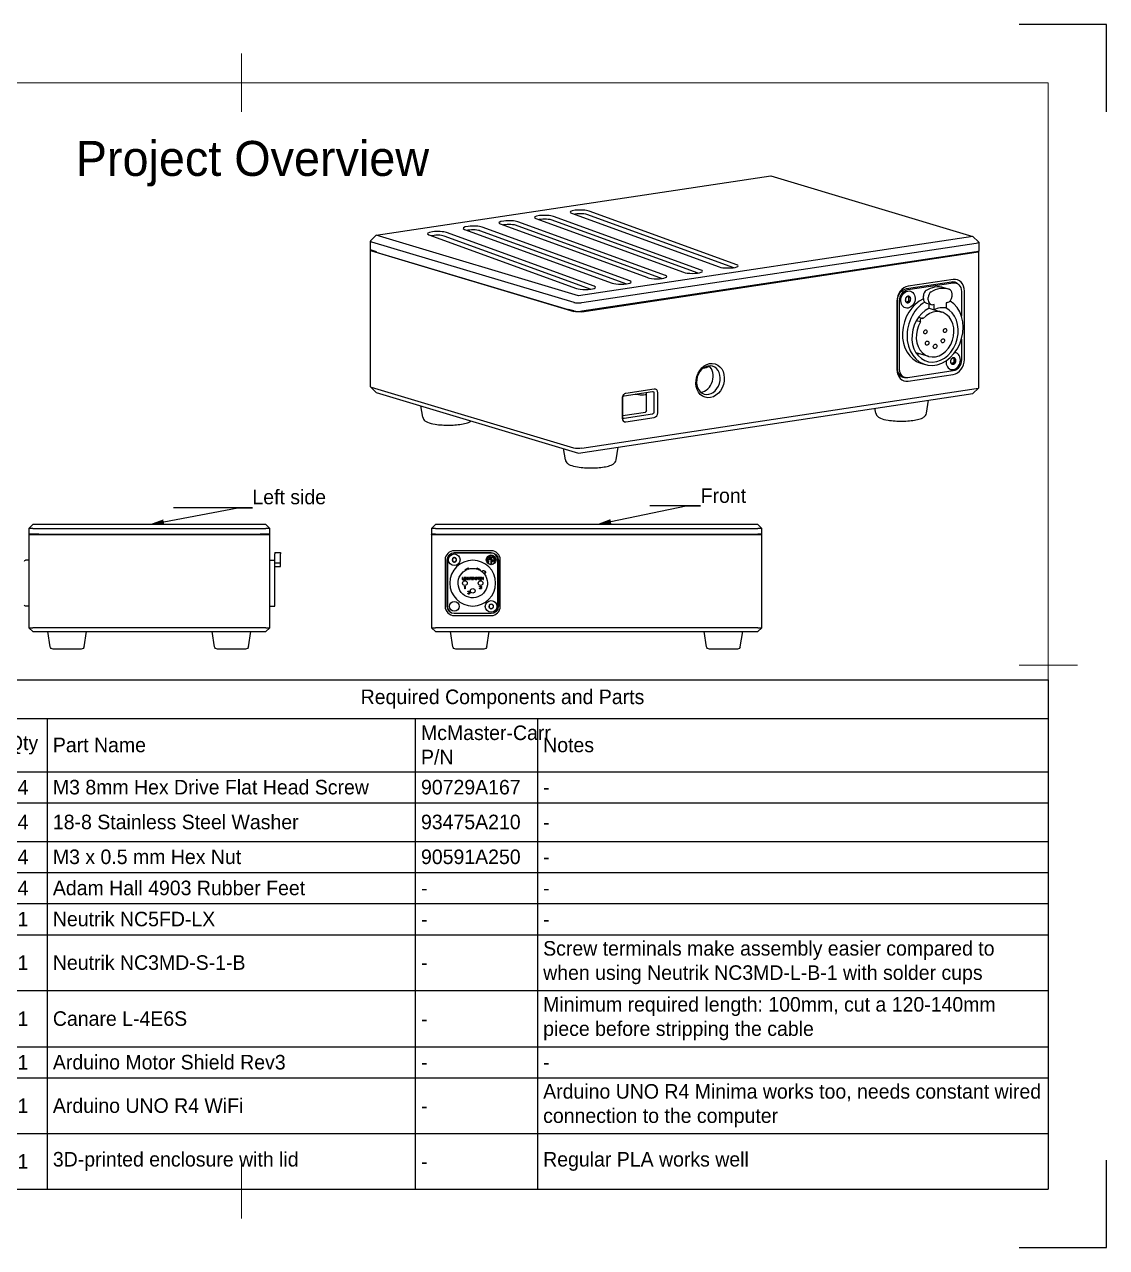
# Model space of a CAD drawing. Header units: millimetres. Extents: x 0 to 297, y 0 to 210.
# Drawn here: x 111.3 to 297, y 0 to 210 of the extents above; entities that cross this region are included whole.
import ezdxf
from ezdxf import colors
from ezdxf.entities.mleader import LeaderData, LeaderLine
from ezdxf.math import Vec2, Vec3

# ---------------------------------------------------------------- set-up
doc = ezdxf.new("R2010")
doc.units = ezdxf.units.MM
doc.header["$LTSCALE"] = 0.75
for name, color, linetype, lineweight in [('BORDER', 7, 'Continuous', 13), ('Custom Tables', 7, 'Continuous', 13), ('Leaders', 7, 'Continuous', 13), ('Notes', 7, 'Continuous', 13), ('Visible', 7, 'Continuous', 25)]:
    doc.layers.add(name, color=color, linetype=linetype, lineweight=lineweight)
doc.styles.get("Standard").update_dxf_attribs({"font": ''})
doc.styles.get('Standard').set_extended_font_data('Inter Variable Text Medium')

# ---------------------------------------------------------------- blocks, each defined once
blk = doc.blocks.new('ISO_A4(L)_SHEET')
at = {"layer": 'BORDER'}
for p, q in [((148.5, 205), (148.5, 195)), ((287, 200), (20, 200)), ((287, 10), (287, 200)), ((292, 100), (282, 100)), ((148.5, 5), (148.5, 15)), ((287, 10), (20, 10))]:
    blk.add_line(p, q, dxfattribs=at)
at = {"layer": 'Defpoints'}
for p, q in [((297, 210), (282, 210)), ((297, 195), (297, 210)), ((297, 0), (297, 15)), ((282, 0), (297, 0))]:
    blk.add_line(p, q, dxfattribs=at)
blk = doc.blocks.new('*T8')
at = {"layer": 'Custom Tables', "color": 0, "linetype": 'ByBlock', "lineweight": -2, "transparency": 16777216}
for p, q in [((0, 0), (187.368881, 0)), ((0, 0), (0, -87.490291)), ((187.368881, 0), (187.368881, -87.490291)), ((0, -6.626577), (187.368881, -6.626577)), ((7.254257, -6.626577), (7.254257, -87.490291)), ((15.509561, -6.626577), (15.509561, -87.490291)), ((78.69769, -6.626577), (78.69769, -87.490291)), ((99.668083, -6.626577), (99.668083, -87.490291)), ((0, -15.786532), (187.368881, -15.786532)), ((0, -21.128814), (187.368881, -21.128814)), ((0, -27.746443), (187.368881, -27.746443)), ((0, -33.088725), (187.368881, -33.088725)), ((0, -38.431007), (187.368881, -38.431007)), ((0, -43.773289), (187.368881, -43.773289)), ((0, -53.382908), (187.368881, -53.382908)), ((0, -63.009306), (187.368881, -63.009306)), ((0, -68.351588), (187.368881, -68.351588)), ((0, -77.92094), (187.368881, -77.92094)), ((0, -87.490291), (187.368881, -87.490291))]:
    blk.add_line(p, q, dxfattribs=at)
at = {"layer": 'Custom Tables', "color": 0, "transparency": 16777216, "char_height": 2.5}
for s, insert, width, attachment_point in [('Required Components and Parts', (93.684441, -3.313289), 185.368881, 5), ('McMaster-Carr P/N', (79.69769, -11.206555), 18.970393, 4), ('#', (3.627128, -11.206555), 5.254257, 5), ('Qty', (11.381909, -11.206555), 6.255304, 5), ('Part Name', (16.509561, -11.206555), 61.18813, 4), ('Notes', (100.668083, -11.206555), 85.700798, 4), ('1', (3.627128, -18.457673), 5.254257, 5), ('4', (11.381909, -18.457673), 6.255304, 5), ('M3 8mm Hex Drive Flat Head Screw', (16.509561, -18.457673), 61.18813, 4), ('90729A167', (79.69769, -18.457673), 18.970393, 4), ('-', (100.668083, -18.457673), 85.700798, 4), ('18-8 Stainless Steel Washer', (16.509561, -24.437629), 61.18813, 4), ('2', (3.627128, -24.437629), 5.254257, 5), ('4', (11.381909, -24.437629), 6.255304, 5), ('93475A210', (79.69769, -24.437629), 18.970393, 4), ('-', (100.668083, -24.437629), 85.700798, 4), ('3', (3.627128, -30.417584), 5.254257, 5), ('4', (11.381909, -30.417584), 6.255304, 5), ('M3 x 0.5 mm Hex Nut', (16.509561, -30.417584), 61.18813, 4), ('90591A250', (79.69769, -30.417584), 18.970393, 4), ('-', (100.668083, -30.417584), 85.700798, 4), ('4', (3.627128, -35.759866), 5.254257, 5), ('4', (11.381909, -35.759866), 6.255304, 5), ('Adam Hall 4903 Rubber Feet', (16.509561, -35.759866), 61.18813, 4), ('-', (79.69769, -35.759866), 18.970393, 4), ('-', (100.668083, -35.759866), 85.700798, 4), ('5', (3.627128, -41.102148), 5.254257, 5), ('1', (11.381909, -41.102148), 6.255304, 5), ('Neutrik NC5FD-LX', (16.509561, -41.102148), 61.18813, 4), ('-', (79.69769, -41.102148), 18.970393, 4), ('-', (100.668083, -41.102148), 85.700798, 4), ('Screw terminals make assembly easier compared to when using Neutrik NC3MD-L-B-1 with solder cups', (100.668083, -48.578098), 85.700798, 4), ('6', (3.627128, -48.578098), 5.254257, 5), ('1', (11.381909, -48.578098), 6.255304, 5), ('Neutrik NC3MD-S-1-B', (16.509561, -48.578098), 61.18813, 4), ('-', (79.69769, -48.578098), 18.970393, 4), ('Minimum required length: 100mm, cut a 120-140mm piece before stripping the cable', (100.668083, -58.196107), 85.700798, 4), ('7', (3.627128, -58.196107), 5.254257, 5), ('1', (11.381909, -58.196107), 6.255304, 5), ('Canare L-4E6S', (16.509561, -58.196107), 61.18813, 4), ('-', (79.69769, -58.196107), 18.970393, 4), ('8', (3.627128, -65.680447), 5.254257, 5), ('1', (11.381909, -65.680447), 6.255304, 5), ('Arduino Motor Shield Rev3', (16.509561, -65.680447), 61.18813, 4), ('-', (79.69769, -65.680447), 18.970393, 4), ('-', (100.668083, -65.680447), 85.700798, 4), ('Arduino UNO R4 Minima works too, needs constant wired connection to the computer', (100.668083, -73.136264), 85.700798, 4), ('9', (3.627128, -73.136264), 5.254257, 5), ('1', (11.381909, -73.136264), 6.255304, 5), ('Arduino UNO R4 WiFi', (16.509561, -73.136264), 61.18813, 4), ('-', (79.69769, -73.136264), 18.970393, 4), ('10', (3.627128, -82.705615), 5.254257, 5), ('1', (11.381909, -82.705615), 6.255304, 5), ('3D-printed enclosure with lid', (16.509561, -82.705615), 61.18813, 4), ('Regular PLA works well', (100.668083, -82.705615), 85.700798, 4), ('-', (79.69769, -82.705615), 18.970393, 4)]:
    blk.add_mtext(s, dxfattribs=dict(at, insert=insert, width=width, attachment_point=attachment_point))

msp = doc.modelspace()

# ---------------------------------------------------------------- linework, layer by layer
at = {"layer": 'Visible', "extrusion": (0, 0.97712, 0.212689)}
for p, q in [((171.66, 173.8), (239.37, 184.01)), ((239.37, 184.01), (274.07, 173.6)), ((199.04, 176.66), (224.39, 167.45)), ((201.63, 176.5), (226.86, 167.33)), ((227.41, 167.83), (202.06, 177.04)), ((205.16, 177.59), (230.51, 168.37)), ((207.75, 177.42), (232.98, 168.25)), ((233.53, 168.75), (208.18, 177.96)), ((186.8, 174.82), (212.15, 165.6)), ((189.39, 174.65), (214.62, 165.48)), ((215.17, 165.98), (189.82, 175.19)), ((192.92, 175.74), (218.27, 166.53)), ((195.51, 175.57), (220.74, 166.4)), ((221.29, 166.9), (195.94, 176.12)), ((170.66, 171.36), (170.66, 172.82)), ((171.66, 173.8), (170.68, 172.87)), ((170.84, 172.7), (205.54, 162.29)), ((206.36, 163.39), (171.66, 173.8)), ((180.69, 173.9), (206.03, 164.68)), ((183.27, 173.73), (208.5, 164.56)), ((209.05, 165.06), (183.71, 174.27)), ((274.07, 173.6), (206.36, 163.39)), ((206.93, 162.24), (274.65, 172.45)), ((274.07, 173.6), (275.04, 172.67)), ((275.07, 172.62), (275.07, 171.15)), ((170.66, 147.81), (170.66, 171.26)), ((171.71, 170.97), (170.84, 171.23)), ((170.84, 171.13), (205.54, 160.72)), ((171.71, 170.87), (171.71, 170.97)), ((204.67, 160.98), (171.71, 170.87)), ((274.65, 170.98), (206.93, 160.77)), ((206.93, 160.67), (274.65, 170.88)), ((275.07, 147.61), (275.07, 171.06)), ((270.69, 166.23), (262.94, 165.06)), ((262.65, 164.66), (270.4, 165.83)), ((262.91, 164.48), (270.66, 165.65)), ((263.34, 164.21), (263.36, 164.21)), ((269.03, 164.85), (269.87, 164.6)), ((271.16, 165.62), (270.5, 165.82)), ((272.09, 164.16), (272.09, 159.92)), ((272.61, 152.5), (272.61, 164.22)), ((261.02, 162.48), (261.02, 150.75)), ((261.14, 150.9), (261.14, 162.63)), ((261.48, 150.83), (261.48, 162.56)), ((262.7, 162.32), (263.07, 162.63)), ((263.07, 163.19), (262.87, 163.3)), ((263.07, 163.19), (263.33, 163.11)), ((263.07, 162.63), (263.07, 163.19)), ((263.07, 162.63), (263.33, 162.55)), ((265.56, 162.98), (265.56, 163.38)), ((266.08, 162.14), (266.92, 161.89)), ((266.39, 162.73), (266.39, 163.13)), ((266.55, 161.27), (266.55, 162.01)), ((267.41, 161.9), (267.21, 161.87)), ((267.41, 161.01), (267.41, 161.9)), ((269.66, 162.24), (269.45, 162.21)), ((269.45, 162.21), (269.45, 161.32)), ((270.47, 163.74), (270.47, 163.34)), ((204.67, 161.08), (204.67, 160.98)), ((205.54, 160.82), (204.67, 161.08)), ((204.89, 161.02), (204.67, 160.98)), ((262.48, 161.34), (262.49, 161.33)), ((264.74, 159.74), (265.42, 159.54)), ((266.54, 161.27), (268.7, 160.62)), ((266.55, 161.27), (267.41, 161.01)), ((265.08, 158.92), (264.35, 159.13)), ((272.09, 155.97), (272.09, 152.43)), ((264.26, 153.68), (266.43, 153.03)), ((271.09, 153.65), (271.11, 153.65)), ((265.09, 151.85), (265.87, 151.61)), ((270.45, 151.76), (270.82, 152.07)), ((270.82, 152.64), (270.62, 152.75)), ((270.82, 152.64), (271.08, 152.56)), ((270.82, 152.07), (270.82, 152.64)), ((270.82, 152.07), (271.08, 151.99)), ((262.41, 149.37), (261.74, 149.57)), ((262.69, 149.33), (262.65, 149.32)), ((270.66, 150.51), (262.91, 149.34)), ((262.94, 148.74), (270.69, 149.91)), ((270.23, 150.78), (270.24, 150.78)), ((171.66, 146.83), (170.68, 147.76)), ((205.54, 137.27), (170.84, 147.68)), ((274.65, 147.43), (206.93, 137.22)), ((214.18, 146.26), (219.08, 147)), ((219.36, 147.4), (214.47, 146.66)), ((274.07, 146.63), (275.04, 147.56)), ((171.66, 146.83), (206.36, 136.42)), ((206.36, 136.42), (274.07, 146.63)), ((213.86, 145.84), (213.86, 142.42)), ((213.98, 142.57), (213.98, 145.99)), ((218.06, 143.73), (218.06, 146.85)), ((219.28, 146.79), (219.28, 143.37)), ((219.98, 143.34), (219.98, 146.76)), ((266.08, 143.26), (266.46, 145.48)), ((179.64, 142.56), (179.31, 144.53)), ((213.98, 142.87), (217.86, 143.46)), ((219.08, 143.09), (214.18, 142.35)), ((257.38, 143.26), (257.24, 144.09)), ((214.47, 141.78), (219.36, 142.52)), ((204.11, 135.22), (203.77, 137.19)), ((212.81, 135.22), (213.19, 137.45))]:
    msp.add_line(p, q, dxfattribs=at)
at = {"layer": 'Visible', "extrusion": (0, 1, 0)}
for p, q in [((112.03, 123.48), (112.7, 124.15)), ((152.7, 124.15), (112.7, 124.15)), ((152.7, 124.15), (153.36, 123.48)), ((181.14, 123.48), (181.81, 124.15)), ((237.14, 124.15), (181.81, 124.15)), ((237.14, 124.15), (237.81, 123.48)), ((112.7, 123.48), (112.03, 123.48)), ((112.03, 123.48), (112.03, 122.48)), ((112.7, 122.48), (112.03, 122.48)), ((112.03, 122.41), (112.03, 106.41)), ((112.03, 122.41), (112.7, 122.41)), ((112.7, 123.48), (152.7, 123.48)), ((113.7, 122.48), (112.7, 122.48)), ((112.7, 122.41), (152.7, 122.41)), ((113.7, 122.41), (113.7, 122.48)), ((151.7, 122.41), (113.7, 122.41)), ((151.7, 122.48), (151.7, 122.41)), ((152.7, 122.48), (151.7, 122.48)), ((153.36, 123.48), (152.7, 123.48)), ((153.36, 122.48), (152.7, 122.48)), ((152.7, 122.41), (153.36, 122.41)), ((153.36, 122.48), (153.36, 123.48)), ((153.36, 106.41), (153.36, 122.41)), ((181.81, 123.48), (181.14, 123.48)), ((181.14, 123.48), (181.14, 122.48)), ((181.81, 122.48), (181.14, 122.48)), ((181.14, 122.41), (181.14, 122.48)), ((181.14, 122.41), (181.81, 122.41)), ((181.14, 122.41), (181.14, 106.41)), ((181.81, 123.48), (237.14, 123.48)), ((181.81, 122.48), (237.14, 122.48)), ((181.81, 122.41), (237.14, 122.41)), ((237.81, 123.48), (237.14, 123.48)), ((237.81, 122.48), (237.14, 122.48)), ((237.14, 122.41), (237.81, 122.41)), ((237.81, 122.48), (237.81, 123.48)), ((237.81, 122.41), (237.81, 122.48)), ((237.81, 106.41), (237.81, 122.41)), ((112.03, 118.01), (111.43, 118.01)), ((153.36, 118.01), (154.26, 118.01)), ((154.23, 110.15), (154.23, 117.92)), ((154.26, 117.92), (154.23, 117.92)), ((154.26, 119.33), (154.26, 119.09)), ((154.26, 119.33), (155.23, 119.33)), ((154.26, 118.47), (154.26, 119.09)), ((154.26, 118.2), (154.26, 118.47)), ((154.26, 117.53), (154.26, 118.2)), ((155.23, 119.33), (155.23, 119.09)), ((155.23, 118.47), (155.23, 119.09)), ((155.23, 118.2), (155.23, 118.47)), ((155.23, 117.53), (155.23, 118.2)), ((183.47, 118.08), (183.47, 110.08)), ((183.81, 110.08), (183.81, 118.08)), ((183.87, 118.08), (183.87, 110.08)), ((185.04, 118.46), (184.71, 118.27)), ((184.71, 118.27), (184.71, 117.89)), ((184.71, 117.89), (185.04, 117.69)), ((191.37, 119.65), (185.04, 119.65)), ((185.04, 119.31), (191.37, 119.31)), ((191.37, 119.25), (185.04, 119.25)), ((185.37, 118.27), (185.04, 118.46)), ((185.04, 117.69), (185.37, 117.89)), ((185.37, 118.27), (185.37, 117.89)), ((190.9, 118.25), (191.08, 118.15)), ((191.16, 118.3), (190.91, 118.44)), ((191.29, 118.57), (191.29, 117.5)), ((191.46, 117.5), (191.46, 118.57)), ((191.58, 117.86), (191.84, 117.71)), ((191.84, 117.9), (191.67, 118.01)), ((192.54, 110.08), (192.54, 118.08)), ((192.61, 118.08), (192.61, 110.08)), ((192.94, 110.08), (192.94, 118.08)), ((154.23, 116.92), (155.23, 116.92)), ((155.23, 117.53), (154.26, 117.53)), ((155.23, 116.92), (155.23, 117.53)), ((187.42, 116.45), (186.93, 116.37)), ((187.41, 116.66), (187.4, 116.62)), ((187.49, 116.67), (187.42, 116.45)), ((188.99, 116.45), (188.92, 116.67)), ((189.49, 116.37), (188.99, 116.45)), ((189.02, 116.62), (189, 116.66)), ((189.76, 116.07), (189.86, 116.2)), ((190.33, 115.74), (190.33, 115.74)), ((186.39, 115.05), (186.39, 114.71)), ((186.43, 115.05), (186.39, 115.05)), ((186.39, 114.71), (186.64, 114.71)), ((186.43, 114.75), (186.43, 115.05)), ((186.64, 114.75), (186.43, 114.75)), ((186.64, 114.71), (186.64, 114.75)), ((186.74, 115.05), (186.7, 115.05)), ((186.7, 115.05), (186.7, 114.71)), ((186.7, 114.71), (186.74, 114.71)), ((186.74, 114.71), (186.74, 115.05)), ((186.77, 113.5), (186.84, 113.58)), ((186.77, 113.42), (186.77, 113.5)), ((186.84, 113.49), (186.77, 113.42)), ((187.04, 115.05), (186.79, 115.05)), ((186.79, 115.05), (186.79, 114.71)), ((186.79, 114.71), (187.04, 114.71)), ((186.83, 114.91), (186.83, 115)), ((186.83, 115), (187.04, 115)), ((187.02, 114.91), (186.83, 114.91)), ((186.83, 114.75), (186.83, 114.87)), ((186.83, 114.87), (187.02, 114.87)), ((187.04, 114.75), (186.83, 114.75)), ((186.84, 113.58), (186.9, 113.58)), ((186.84, 113.08), (186.84, 113.49)), ((186.9, 113.58), (186.9, 113.08)), ((187.02, 114.87), (187.02, 114.91)), ((187.04, 115), (187.04, 115.05)), ((187.04, 114.71), (187.04, 114.75)), ((187.11, 114.97), (187.1, 114.93)), ((187.1, 114.93), (187.1, 114.83)), ((187.1, 114.83), (187.11, 114.79)), ((187.12, 115), (187.11, 114.97)), ((187.11, 114.79), (187.12, 114.76)), ((187.15, 115.02), (187.12, 115)), ((187.12, 114.76), (187.15, 114.73)), ((187.14, 114.93), (187.15, 114.96)), ((187.14, 114.83), (187.14, 114.93)), ((187.15, 114.8), (187.14, 114.83)), ((187.17, 115.04), (187.15, 115.02)), ((187.15, 114.96), (187.16, 114.98)), ((187.16, 114.78), (187.15, 114.8)), ((187.15, 114.73), (187.17, 114.72)), ((187.16, 114.98), (187.18, 115)), ((187.18, 114.76), (187.16, 114.78)), ((187.21, 115.05), (187.17, 115.04)), ((187.17, 114.72), (187.21, 114.71)), ((187.18, 115), (187.21, 115)), ((187.21, 114.75), (187.18, 114.76)), ((187.27, 115.05), (187.21, 115.05)), ((187.21, 115), (187.27, 115)), ((187.27, 114.75), (187.21, 114.75)), ((187.21, 114.71), (187.27, 114.71)), ((187.31, 115.04), (187.27, 115.05)), ((187.27, 115), (187.3, 115)), ((187.3, 114.76), (187.27, 114.75)), ((187.27, 114.71), (187.31, 114.72)), ((187.3, 115), (187.32, 114.98)), ((187.32, 114.78), (187.3, 114.76)), ((187.33, 115.02), (187.31, 115.04)), ((187.31, 114.72), (187.33, 114.73)), ((187.32, 114.98), (187.33, 114.96)), ((187.33, 114.8), (187.32, 114.78)), ((187.36, 115), (187.33, 115.02)), ((187.33, 114.96), (187.37, 114.96)), ((187.37, 114.8), (187.33, 114.8)), ((187.33, 114.73), (187.36, 114.76)), ((187.37, 114.96), (187.36, 115)), ((187.36, 114.76), (187.37, 114.8)), ((187.47, 115.05), (187.42, 115.05)), ((187.42, 115.05), (187.42, 114.71)), ((187.42, 114.71), (187.47, 114.71)), ((187.47, 114.91), (187.47, 115.05)), ((187.66, 114.91), (187.47, 114.91)), ((187.47, 114.71), (187.47, 114.87)), ((187.47, 114.87), (187.66, 114.87)), ((187.7, 115.05), (187.66, 115.05)), ((187.66, 115.05), (187.66, 114.91)), ((187.66, 114.87), (187.66, 114.71)), ((187.66, 114.71), (187.7, 114.71)), ((187.7, 114.71), (187.7, 115.05)), ((188.02, 115.05), (187.76, 115.05)), ((187.76, 115.05), (187.76, 115.01)), ((187.76, 115.01), (187.87, 115.01)), ((187.87, 115.01), (187.87, 114.71)), ((187.87, 114.71), (187.91, 114.71)), ((187.91, 114.71), (187.91, 115.01)), ((187.91, 115.01), (188.02, 115.01)), ((188.02, 115.01), (188.02, 115.05)), ((188.33, 115.05), (188.08, 115.05)), ((188.08, 115.05), (188.08, 114.71)), ((188.08, 114.71), (188.33, 114.71)), ((188.12, 114.91), (188.12, 115)), ((188.12, 115), (188.33, 115)), ((188.3, 114.91), (188.12, 114.91)), ((188.12, 114.75), (188.12, 114.87)), ((188.12, 114.87), (188.3, 114.87)), ((188.33, 114.75), (188.12, 114.75)), ((188.3, 114.87), (188.3, 114.91)), ((188.33, 115), (188.33, 115.05)), ((188.33, 114.71), (188.33, 114.75)), ((188.45, 115.05), (188.38, 115.05)), ((188.38, 115.05), (188.38, 114.71)), ((188.38, 114.71), (188.42, 114.71)), ((188.42, 114.71), (188.42, 115)), ((188.42, 115), (188.6, 114.71)), ((188.62, 114.76), (188.45, 115.05)), ((188.6, 114.71), (188.66, 114.71)), ((188.66, 115.05), (188.62, 115.05)), ((188.62, 115.05), (188.62, 114.76)), ((188.66, 114.71), (188.66, 115.05)), ((188.76, 114.8), (188.72, 114.8)), ((188.72, 114.8), (188.72, 114.78)), ((188.72, 114.78), (188.74, 114.74)), ((188.77, 115.02), (188.74, 115)), ((188.74, 115), (188.74, 114.97)), ((188.74, 114.97), (188.74, 114.94)), ((188.74, 114.94), (188.74, 114.91)), ((188.74, 114.91), (188.77, 114.88)), ((188.74, 114.74), (188.78, 114.72)), ((188.77, 114.78), (188.76, 114.8)), ((188.8, 115.04), (188.77, 115.02)), ((188.77, 114.88), (188.8, 114.87)), ((188.79, 114.76), (188.77, 114.78)), ((188.78, 114.96), (188.79, 114.98)), ((188.78, 114.95), (188.78, 114.96)), ((188.79, 114.92), (188.78, 114.95)), ((188.78, 114.72), (188.81, 114.71)), ((188.79, 114.98), (188.81, 115)), ((188.81, 114.91), (188.79, 114.92)), ((188.81, 114.75), (188.79, 114.76)), ((188.83, 115.05), (188.8, 115.04)), ((188.8, 114.87), (188.83, 114.86)), ((188.81, 115), (188.83, 115)), ((188.83, 114.9), (188.81, 114.91)), ((188.87, 114.75), (188.81, 114.75)), ((188.81, 114.71), (188.87, 114.71)), ((188.86, 115.05), (188.83, 115.05)), ((188.83, 115), (188.87, 115)), ((188.87, 114.9), (188.83, 114.9)), ((188.83, 114.86), (188.87, 114.86)), ((188.9, 115.04), (188.86, 115.05)), ((188.87, 115), (188.89, 115)), ((188.9, 114.9), (188.87, 114.9)), ((188.87, 114.86), (188.9, 114.85)), ((188.9, 114.76), (188.87, 114.75)), ((188.87, 114.71), (188.9, 114.72)), ((188.89, 115), (188.9, 114.98)), ((188.92, 115.02), (188.9, 115.04)), ((188.9, 114.98), (188.91, 114.97)), ((188.93, 114.88), (188.9, 114.9)), ((188.9, 114.85), (188.92, 114.84)), ((188.92, 114.78), (188.9, 114.76)), ((188.9, 114.72), (188.93, 114.73)), ((188.91, 114.97), (188.95, 114.97)), ((188.95, 114.99), (188.92, 115.02)), ((188.92, 114.84), (188.93, 114.82)), ((188.93, 114.8), (188.92, 114.78)), ((188.96, 114.85), (188.93, 114.88)), ((188.93, 114.82), (188.93, 114.8)), ((188.93, 114.73), (188.96, 114.76)), ((188.95, 114.97), (188.95, 114.99)), ((188.97, 114.83), (188.96, 114.85)), ((188.96, 114.76), (188.97, 114.79)), ((188.97, 114.79), (188.97, 114.83)), ((189.29, 115.05), (189.03, 115.05)), ((189.03, 115.05), (189.03, 115.01)), ((189.03, 115.01), (189.14, 115.01)), ((189.14, 115.01), (189.14, 114.71)), ((189.14, 114.71), (189.18, 114.71)), ((189.18, 114.71), (189.18, 115.01)), ((189.18, 115.01), (189.29, 115.01)), ((189.29, 115.01), (189.29, 115.05)), ((189.6, 115.05), (189.35, 115.05)), ((189.35, 115.05), (189.35, 114.71)), ((189.35, 114.71), (189.6, 114.71)), ((189.38, 113.44), (189.39, 113.48)), ((189.43, 113.44), (189.38, 113.44)), ((189.39, 114.91), (189.39, 115)), ((189.39, 115), (189.6, 115)), ((189.57, 114.91), (189.39, 114.91)), ((189.39, 114.75), (189.39, 114.87)), ((189.39, 114.87), (189.57, 114.87)), ((189.6, 114.75), (189.39, 114.75)), ((189.39, 113.48), (189.43, 113.52)), ((189.43, 113.52), (189.47, 113.54)), ((189.45, 113.47), (189.43, 113.44)), ((189.48, 113.49), (189.45, 113.47)), ((189.47, 113.54), (189.54, 113.55)), ((189.53, 113.5), (189.48, 113.49)), ((189.57, 113.5), (189.53, 113.5)), ((189.54, 113.55), (189.58, 113.55)), ((189.57, 114.87), (189.57, 114.91)), ((189.62, 113.49), (189.57, 113.5)), ((189.58, 113.55), (189.64, 113.54)), ((189.6, 115), (189.6, 115.05)), ((189.6, 114.71), (189.6, 114.75)), ((189.65, 113.47), (189.62, 113.49)), ((189.64, 113.54), (189.68, 113.52)), ((189.7, 115.05), (189.65, 115.05)), ((189.65, 115.05), (189.65, 114.71)), ((189.65, 114.71), (189.7, 114.71)), ((189.67, 113.44), (189.65, 113.47)), ((189.65, 113.38), (189.67, 113.42)), ((189.67, 113.42), (189.67, 113.44)), ((189.68, 113.52), (189.72, 113.48)), ((189.7, 114.71), (189.7, 115.05)), ((189.72, 113.48), (189.73, 113.44)), ((189.73, 113.42), (189.72, 113.38)), ((189.73, 113.44), (189.73, 113.42)), ((189.81, 115.05), (189.75, 115.05)), ((189.75, 115.05), (189.75, 114.71)), ((189.75, 114.71), (189.79, 114.71)), ((189.79, 114.71), (189.79, 115)), ((189.79, 115), (189.97, 114.71)), ((189.99, 114.76), (189.81, 115.05)), ((189.97, 114.71), (190.03, 114.71)), ((190.03, 115.05), (189.99, 115.05)), ((189.99, 115.05), (189.99, 114.76)), ((190.03, 114.71), (190.03, 115.05)), ((186.9, 113.08), (186.84, 113.08)), ((187.34, 112.33), (187.39, 112.33)), ((187.35, 112.3), (187.34, 112.33)), ((187.35, 112.6), (187.36, 112.64)), ((187.4, 112.6), (187.35, 112.6)), ((187.37, 112.27), (187.35, 112.3)), ((187.36, 112.64), (187.4, 112.68)), ((187.4, 112.24), (187.37, 112.27)), ((187.39, 112.33), (187.4, 112.31)), ((187.4, 112.68), (187.44, 112.7)), ((187.42, 112.63), (187.4, 112.6)), ((187.4, 112.31), (187.42, 112.29)), ((187.44, 112.22), (187.4, 112.24)), ((187.45, 112.65), (187.42, 112.63)), ((187.42, 112.29), (187.44, 112.28)), ((187.44, 112.7), (187.52, 112.71)), ((187.44, 112.28), (187.5, 112.27)), ((187.49, 112.21), (187.44, 112.22)), ((187.51, 112.66), (187.45, 112.65)), ((187.57, 112.21), (187.49, 112.21)), ((187.5, 112.27), (187.56, 112.27)), ((187.55, 112.66), (187.51, 112.66)), ((187.51, 112.49), (187.55, 112.49)), ((187.51, 112.45), (187.51, 112.49)), ((187.55, 112.45), (187.51, 112.45)), ((187.52, 112.71), (187.54, 112.71)), ((187.54, 112.71), (187.61, 112.7)), ((187.6, 112.65), (187.55, 112.66)), ((187.55, 112.49), (187.61, 112.51)), ((187.61, 112.44), (187.55, 112.45)), ((187.56, 112.27), (187.61, 112.28)), ((187.61, 112.22), (187.57, 112.21)), ((187.63, 112.63), (187.6, 112.65)), ((187.61, 112.7), (187.65, 112.68)), ((187.61, 112.51), (187.63, 112.53)), ((187.64, 112.41), (187.61, 112.44)), ((187.61, 112.28), (187.63, 112.29)), ((187.65, 112.24), (187.61, 112.22)), ((187.65, 112.6), (187.63, 112.63)), ((187.63, 112.53), (187.65, 112.57)), ((187.67, 112.5), (187.63, 112.47)), ((187.63, 112.47), (187.68, 112.45)), ((187.63, 112.29), (187.65, 112.31)), ((187.66, 112.37), (187.64, 112.41)), ((187.65, 112.68), (187.69, 112.64)), ((187.65, 112.57), (187.65, 112.6)), ((187.65, 112.31), (187.66, 112.33)), ((187.68, 112.27), (187.65, 112.24)), ((187.66, 112.33), (187.66, 112.37)), ((187.69, 112.53), (187.67, 112.5)), ((187.68, 112.45), (187.7, 112.41)), ((187.7, 112.3), (187.68, 112.27)), ((187.69, 112.64), (187.7, 112.6)), ((187.7, 112.57), (187.69, 112.53)), ((187.7, 112.6), (187.7, 112.57)), ((187.7, 112.41), (187.72, 112.37)), ((187.72, 112.33), (187.7, 112.3)), ((187.72, 112.37), (187.72, 112.33)), ((189.37, 113.13), (189.65, 113.38)), ((189.37, 113.08), (189.37, 113.13)), ((189.73, 113.08), (189.37, 113.08)), ((189.7, 113.35), (189.45, 113.13)), ((189.45, 113.13), (189.73, 113.13)), ((189.72, 113.38), (189.7, 113.35)), ((189.73, 113.13), (189.73, 113.08)), ((112.03, 110.15), (111.43, 110.15)), ((153.36, 110.15), (154.23, 110.15)), ((191.37, 110.46), (191.04, 110.27)), ((191.04, 110.27), (191.04, 109.89)), ((191.04, 109.89), (191.37, 109.69)), ((191.71, 110.27), (191.37, 110.46)), ((191.37, 109.69), (191.71, 109.89)), ((191.71, 110.27), (191.71, 109.89)), ((185.04, 108.91), (191.37, 108.91)), ((191.37, 108.85), (185.04, 108.85)), ((185.04, 108.51), (191.37, 108.51)), ((112.7, 105.75), (112.03, 106.41)), ((112.03, 106.41), (112.7, 106.41)), ((152.7, 106.41), (112.7, 106.41)), ((112.7, 105.75), (152.7, 105.75)), ((115.69, 103.16), (115.26, 105.75)), ((121.5, 103.16), (121.93, 105.75)), ((143.89, 103.16), (143.46, 105.75)), ((149.7, 103.16), (150.13, 105.75)), ((153.36, 106.41), (152.7, 105.75)), ((152.7, 106.41), (153.36, 106.41)), ((181.81, 105.75), (181.14, 106.41)), ((181.14, 106.41), (181.81, 106.41)), ((237.14, 106.41), (181.81, 106.41)), ((181.81, 105.75), (237.14, 105.75)), ((184.8, 103.16), (184.37, 105.75)), ((190.61, 103.16), (191.04, 105.75)), ((228.34, 103.16), (227.91, 105.75)), ((234.14, 103.16), (234.57, 105.75)), ((237.81, 106.41), (237.14, 105.75)), ((237.14, 106.41), (237.81, 106.41)), ((121.01, 102.75), (116.19, 102.75)), ((149.21, 102.75), (144.39, 102.75)), ((190.12, 102.75), (185.3, 102.75)), ((233.65, 102.75), (228.83, 102.75))]:
    msp.add_line(p, q, dxfattribs=at)
at = {"layer": 'Visible'}
for centre, radius in [((185.04, 118.08), 1), ((191.37, 118.08), 0.833), ((186.86, 114.08), 0.397), ((189.56, 114.08), 0.397), ((188.21, 112.76), 0.397), ((185.04, 110.08), 0.833), ((191.37, 110.08), 1)]:
    msp.add_circle(centre, radius, dxfattribs=at)
at = {"layer": 'Visible', "extrusion": (1e-16, 0, -1)}
msp.add_circle((-188.21, 114.08), 3.93, dxfattribs=at)
at = {"layer": 'Visible'}
for centre, radius, start, end in [((227.46, 154.29), 3.29, 275.7319, 294.6591), ((185.04, 118.08), 1.57, 90, 180), ((185.04, 118.08), 1.17, 90, 180), ((185.04, 118.08), 0.385, 150, 210), ((185.04, 118.08), 0.385, 90, 150), ((185.04, 118.08), 0.385, 210, 270), ((185.04, 118.08), 0.385, 30, 90), ((185.04, 118.08), 0.385, 270, 330), ((185.04, 118.08), 0.385, 330, 30), ((191.37, 118.08), 0.667, 150, 215), ((190.87, 118.37), 0.0833, 60, 150), ((190.9, 117.74), 0.0833, 215, 35), ((191.04, 118.56), 0.0833, 125, 305), ((191.37, 118.08), 0.667, 60, 125), ((191.12, 118.22), 0.0833, 240, 60), ((191.37, 118.08), 1.57, 360, 90), ((191.37, 118.08), 1.17, 0, 90), ((191.63, 117.93), 0.0833, 60, 240), ((191.67, 118.58), 0.0833, 240, 60), ((191.85, 118.41), 0.0833, 35, 215), ((191.88, 117.79), 0.0833, 240, 330), ((191.37, 118.08), 0.667, 330, 35), ((188.21, 114.08), 2.53, 37.7304, 52), ((188.21, 114.08), 2.69, 48.0151, 52), ((190.05, 115.92), 0.333, 119.8794, 122.4465), ((187.94, 113.78), 3.09, 48.1242, 51.5408), ((188.21, 114.08), 2.69, 38.0547, 41.9849), ((191.37, 117.5), 0.0833, 180, 0), ((185.04, 110.08), 1.57, 180, 270), ((185.04, 110.08), 1.17, 180, 270), ((191.37, 110.08), 0.385, 150, 210), ((191.37, 110.08), 0.385, 90, 150), ((191.37, 110.08), 0.385, 210, 270), ((191.37, 110.08), 0.385, 30, 90), ((191.37, 110.08), 1.57, 270, 360), ((191.37, 110.08), 1.17, 270, 0), ((191.37, 110.08), 0.385, 270, 330), ((191.37, 110.08), 0.385, 330, 30)]:
    msp.add_arc(centre, radius, start, end, dxfattribs=at)
at = {"layer": 'Visible', "extrusion": (0, 0, -1)}
for centre, radius, start, end in [((-111.43, 117.85), 0.167, 0, 90), ((-111.43, 110.31), 0.167, 270, 0), ((-116.19, 103.25), 0.5, 270, 350.5377), ((-121.01, 103.25), 0.5, 189.4623, 270), ((-144.39, 103.25), 0.5, 270, 350.5377), ((-149.21, 103.25), 0.5, 189.4623, 270)]:
    msp.add_arc(centre, radius, start, end, dxfattribs=at)
at = {"layer": 'Visible', "extrusion": (1e-16, 0, -1)}
for centre, radius, start, end in [((-185.04, 118.08), 1.23, 0, 90), ((-191.37, 118.08), 0.5, 325, 20.4059), ((-191.37, 118.08), 0.5, 55, 80.4059), ((-191.37, 118.08), 1.23, 90, 180), ((-191.37, 118.08), 0.5, 99.5941, 120), ((-191.37, 118.08), 0.5, 145, 200.4059), ((-188.21, 114.08), 2.53, 142.2696, 68.3864), ((-188.2, 114.1), 2.68, 60.9756, 71.8661), ((-188.21, 114.08), 2.53, 72.1128, 107.8872), ((-188.21, 114.1), 2.68, 108.1339, 119.0244), ((-188.21, 114.08), 2.53, 111.6136, 128), ((-190.05, 115.92), 0.333, 60.1206, 97.8719), ((-190.05, 115.92), 0.333, 97.8719, 172.1281), ((-190.05, 115.92), 0.333, 212.4466, 241.5202), ((-187.9, 113.81), 3.1, 138.1242, 141.5323), ((-190.05, 115.92), 0.333, 172.1281, 209.8794), ((-190.05, 115.92), 0.333, 209.8794, 212.4465), ((-185.04, 110.08), 1.23, 270, 0), ((-191.37, 110.08), 1.23, 180, 270), ((-185.3, 103.25), 0.5, 270, 350.5377), ((-190.12, 103.25), 0.5, 189.4623, 270), ((-228.83, 103.25), 0.5, 270, 350.5377), ((-233.65, 103.25), 0.5, 189.4623, 270)]:
    msp.add_arc(centre, radius, start, end, dxfattribs=at)
at = {"layer": 'Visible'}
for centre, major_axis, ratio, start_param, end_param in [((200.55, 176.85), (1.75, 0), 0.212689, 0.5294, 3.670992), ((206.67, 177.77), (1.75, 0), 0.212689, 0.5294, 3.670992), ((182.2, 174.08), (1.75, 0), 0.212689, 0.5294, 3.670992), ((188.31, 175.01), (1.75, 0), 0.212689, 0.5294, 3.670992), ((194.43, 175.93), (1.75, 0), 0.212689, 0.5294, 3.670992), ((171.66, 172.82), (-1, 0), 0.212689, -0.219426, 0.616666), ((274.07, 172.62), (-1, 0), 0.212689, 2.187463, 3.361018), ((171.66, 171.36), (-1, 0), 0.212689, 0, 0.616666), ((274.07, 171.15), (1, 0), 0.212689, -0.95413, 0), ((232.02, 168.56), (1.75, 0), 0.212689, 3.670992, 6.812585), ((213.66, 165.79), (1.75, 0), 0.212689, 3.670992, 6.812585), ((219.78, 166.71), (1.75, 0), 0.212689, 3.670992, 6.812585), ((225.9, 167.64), (1.75, 0), 0.212689, 3.670992, 6.812585), ((270.69, 163.93), (0.68, 2.25), 0.797145, -1.210814, 0.359983), ((207.54, 164.87), (1.75, 0), 0.212689, 3.670992, 6.812585), ((262.94, 162.77), (0.68, 2.25), 0.797145, 0.359983, 1.930779), ((266.37, 163.5), (0.287, 0.958), 0.797145, 0.744379, 1.930779), ((267.21, 163.25), (0.287, 0.958), 0.797145, 0.744379, 1.930779), ((269.66, 163.62), (0.287, 0.958), 0.797145, -1.210814, -0.024414), ((206.36, 162.41), (-1, 0), 0.212689, 0.616666, 2.187463), ((266.79, 157.5), (1.7, 5.65), 0.797145, 0.617555, 3.141593), ((262.92, 162.77), (0.166, 0.553), 0.797145, 1.40718, 2.454378), ((267.57, 157.26), (1.7, 5.65), 0.797145, 0.740909, 6.076492), ((262.92, 162.77), (0.166, 0.553), 0.797145, 0.359982, 1.40718), ((262.92, 162.77), (0.166, 0.553), 0.797145, 2.454378, 3.501575), ((262.92, 162.77), (0.166, 0.553), 0.797145, -0.687215, 0.359982), ((262.92, 162.77), (0.166, 0.553), 0.797145, 3.501575, 4.548773), ((262.92, 162.77), (0.166, 0.553), 0.797145, 4.548773, 5.59597), ((266.37, 163.1), (0.287, 0.958), 0.797145, 1.930779, 3.141593), ((267.21, 162.85), (0.287, 0.958), 0.797145, 1.930779, 3.501575), ((269.66, 163.22), (0.287, 0.958), 0.797145, 3.501575, 5.072371), ((206.36, 160.94), (-1, 0), 0.212689, 0.616666, 2.187463), ((267.57, 156.82), (1.4, 4.67), 0.797145, 0.619289, 6.166391), ((267.57, 156.82), (1.14, 3.8), 0.797145, 1.23959, 7.334357), ((263.81, 157.95), (1.4, 4.67), 0.797145, -0.621818, -0.619289), ((268.43, 156.56), (1.4, 4.67), 0.797145, 0.100676, 0.619289), ((265.31, 159.18), (0.108, 0.359), 0.797145, -0.315885, 2.606646), ((263.81, 157.95), (1.4, 4.67), 0.797145, 3.670926, 3.763411), ((270.68, 152.21), (0.43, 1.44), 0.797145, 1.780172, 6.410321), ((227.45, 149.3), (0.72, 2.39), 0.797145, 3.465342, 5.959436), ((270.68, 152.21), (0.166, 0.553), 0.797145, 1.40718, 2.454378), ((270.68, 152.21), (0.166, 0.553), 0.797145, 0.359982, 1.40718), ((270.68, 152.21), (0.166, 0.553), 0.797145, 2.454378, 3.501575), ((270.68, 152.21), (0.166, 0.553), 0.797145, -0.687215, 0.359982), ((270.68, 152.21), (0.166, 0.553), 0.797145, 3.501575, 4.548773), ((270.69, 152.21), (0.68, 2.25), 0.797145, 3.501576, 5.072372), ((270.68, 152.21), (0.166, 0.553), 0.797145, 4.548773, 5.59597), ((262.94, 151.04), (0.68, 2.25), 0.797145, 1.930779, 3.501576), ((219.36, 146.67), (0.216, 0.718), 0.797145, -1.210814, 0.359982), ((214.47, 145.93), (0.216, 0.718), 0.797145, 0.359982, 1.930779), ((217.86, 143.7), (0.072, 0.239), 0.797145, 3.501575, 5.072371), ((219.36, 143.25), (0.216, 0.718), 0.797145, 3.501575, 5.072371), ((214.47, 142.51), (0.216, 0.718), 0.797145, 1.930779, 3.501575), ((186.77, 117.36), (-0.154, 0.988), 0.034814, 2.748424, 3.141593), ((189.64, 117.36), (0.154, 0.988), 0.034814, 3.141593, 3.534761)]:
    msp.add_ellipse(centre, major_axis=major_axis, ratio=ratio, start_param=start_param, end_param=end_param, dxfattribs=at)
at = {"layer": 'Visible', "extrusion": (0, 1e-16, -1)}
for centre in [(200.55, 176.36), (206.67, 177.29), (194.43, 175.44)]:
    msp.add_ellipse(centre, major_axis=(-1.25, 0), ratio=0.212689, start_param=0.549886, end_param=2.612193, dxfattribs=at)
at = {"layer": 'Visible', "extrusion": (0, -1e-16, -1)}
for centre, major_axis, start_param, end_param in [((188.31, 174.52), (-1.25, 0), 0.549886, 2.612193), ((182.2, 173.6), (-1.25, 0), 0.549886, 2.612193), ((171.66, 147.81), (1, 0), 2.524926, 3.141593)]:
    msp.add_ellipse(centre, major_axis=major_axis, ratio=0.212689, start_param=start_param, end_param=end_param, dxfattribs=at)
at = {"layer": 'Visible', "extrusion": (-1e-16, 0, -1)}
for centre, major_axis, ratio, start_param, end_param in [((171.66, 171.26), (1, 0), 0.212689, 2.524926, 3.373369), ((270, 164.14), (0.5, 1.68), 0.797145, -0.04252, 0), ((270.66, 163.94), (0.5, 1.68), 0.797145, -0.359982, 1.210814), ((262.65, 151.13), (0.53, 1.77), 0.797145, 2.78161, 4.352406), ((262.91, 151.05), (0.5, 1.68), 0.797145, 2.78161, 4.352407), ((214.18, 146.02), (0.072, 0.239), 0.797145, 4.352407, 5.923203)]:
    msp.add_ellipse(centre, major_axis=major_axis, ratio=ratio, start_param=start_param, end_param=end_param, dxfattribs=at)
at = {"layer": 'Visible', "extrusion": (1e-16, -1e-16, -1)}
for centre, start_param, end_param in [((274.07, 171.06), -0.231776, 0.95413), ((206.36, 160.85), 0.95413, 2.524926)]:
    msp.add_ellipse(centre, major_axis=(1, 0), ratio=0.212689, start_param=start_param, end_param=end_param, dxfattribs=at)
at = {"layer": 'Visible', "extrusion": (0, 0, -1)}
for centre, major_axis, ratio, start_param, end_param in [((262.65, 162.85), (0.53, 1.77), 0.797145, 4.352406, 5.923203), ((262.25, 151.25), (0.53, 1.77), 0.797145, 2.811295, 2.997799), ((219.08, 146.76), (0.072, 0.239), 0.797145, -0.359982, 1.210814), ((217.26, 146.63), (-1.25, 0), 0.212689, 4.008486, 5.96), ((214.18, 142.6), (0.072, 0.239), 0.797145, 2.78161, 4.352407)]:
    msp.add_ellipse(centre, major_axis=major_axis, ratio=ratio, start_param=start_param, end_param=end_param, dxfattribs=at)
at = {"layer": 'Visible', "extrusion": (2e-16, 0, -1)}
for centre, start_param, end_param in [((262.91, 162.77), 4.352407, 5.923203), ((270.66, 152.22), 1.210814, 2.78161), ((262.25, 151.25), 3.141593, 3.184113)]:
    msp.add_ellipse(centre, major_axis=(0.5, 1.68), ratio=0.797145, start_param=start_param, end_param=end_param, dxfattribs=at)
at = {"layer": 'Visible'}
for centre, major_axis in [((262.92, 162.77), (0.43, 1.44)), ((265.91, 157.22), (0.101, 0.335)), ((269.29, 157.45), (0.101, 0.335)), ((266.22, 155.28), (0.108, 0.359)), ((268.91, 155.69), (0.101, 0.335)), ((267.57, 154.74), (0.108, 0.359)), ((228.95, 148.85), (0.86, 2.87))]:
    msp.add_ellipse(centre, major_axis=major_axis, ratio=0.797145, dxfattribs=at)
at = {"layer": 'Visible', "extrusion": (3e-16, -1e-16, -1)}
for centre, end_param in [((267.6, 160.06), 0), ((268.43, 159.81), 0.024414)]:
    msp.add_ellipse(centre, major_axis=(1.44, 4.79), ratio=0.797145, start_param=-0.744379, end_param=end_param, dxfattribs=at)
at = {"layer": 'Visible', "extrusion": (1e-16, 0, -1)}
for centre, major_axis, ratio, start_param, end_param in [((270.4, 164.02), (0.53, 1.77), 0.797145, -0.359983, 0.38718), ((219.08, 143.34), (0.072, 0.239), 0.797145, 1.210814, 2.78161), ((206.36, 137.4), (-1, 0), 0.212689, 4.095723, 5.666519), ((187.27, 117.44), (-0.154, 0.988), 0.034814, 3.071737, 3.794239), ((187.27, 117.44), (-0.128, 0.823), 0.034814, 3.071737, 3.451567), ((529.44, -2076.46), (-341.88, 2193.15), 0.034814, -0.001963, -0.000865), ((-153.03, -2076.46), (341.88, 2193.15), 0.034814, 0.000865, 0.001963), ((189.15, 117.44), (0.154, 0.988), 0.034814, 2.488946, 3.211448), ((189.15, 117.44), (0.128, 0.823), 0.034814, 2.831619, 3.211448)]:
    msp.add_ellipse(centre, major_axis=major_axis, ratio=ratio, start_param=start_param, end_param=end_param, dxfattribs=at)
at = {"layer": 'Visible', "extrusion": (-2e-16, 0, -1)}
for centre, major_axis, start_param, end_param in [((270, 164.14), (0.53, 1.77), 0.143794, 0.330297), ((228.66, 148.93), (0.72, 2.39), 1.570796326794571, 7.853981633974157)]:
    msp.add_ellipse(centre, major_axis=major_axis, ratio=0.797145, start_param=start_param, end_param=end_param, dxfattribs=at)
at = {"layer": 'Visible', "extrusion": (-1e-16, 1e-16, -1)}
msp.add_ellipse((274.07, 147.61), major_axis=(-1, 0), ratio=0.212689, start_param=3.141593, end_param=4.095723, dxfattribs=at)
at = {"layer": 'Visible', "extrusion": (2e-16, -6e-16, -1)}
msp.add_ellipse((188.23, 113.96), major_axis=(-0.44, 2.79), ratio=0.999015, start_param=-0.147617, end_param=-0.136768, dxfattribs=at)
at = {"layer": 'Visible', "extrusion": (2e-16, 6e-16, -1)}
msp.add_ellipse((188.19, 113.96), major_axis=(0.44, 2.79), ratio=0.999015, start_param=0.136767, end_param=0.147617, dxfattribs=at)
at = {"layer": 'Visible'}
for points in [[(262.52, 162.99), (262.43, 162.73), (262.52, 162.43)], [(262.92, 163.33), (262.64, 163.19), (262.52, 162.99)], [(262.92, 162.21), (263.05, 162.4), (263.33, 162.55)], [(263.33, 163.11), (263.25, 162.86), (263.33, 162.55)], [(270.27, 152.43), (270.18, 152.18), (270.27, 151.87)], [(270.68, 152.78), (270.39, 152.63), (270.27, 152.43)], [(270.27, 151.87), (270.39, 151.78), (270.68, 151.65)], [(270.68, 151.65), (270.8, 151.85), (271.08, 151.99)], [(271.08, 152.56), (271, 152.3), (271.08, 151.99)]]:
    msp.add_rational_spline(points, [1.46410161514, 1.69059892324, 1.46410161514], degree=2, dxfattribs=at)
at = {"layer": 'Visible', "extrusion": (3.94944e-11, 7.71617e-11, -1)}
msp.add_rational_spline([(262.52, 162.43), (262.64, 162.34), (262.92, 162.21)], [1.46410161514, 1.69059892324, 1.46410161514], degree=2, dxfattribs=at)
at = {"layer": 'Visible', "extrusion": (-1.50176e-11, -3.1896e-11, -1)}
msp.add_rational_spline([(263.33, 163.11), (263.05, 163.25), (262.92, 163.33)], [1.46410161514, 1.69059892324, 1.46410161514], degree=2, dxfattribs=at)
at = {"layer": 'Visible', "extrusion": (9.4592e-12, 1.33698e-11, -1)}
msp.add_rational_spline([(271.08, 152.56), (270.8, 152.69), (270.68, 152.78)], [1.46410161514, 1.69059892324, 1.46410161514], degree=2, dxfattribs=at)
at = {"layer": 'Visible'}
for points, knots in [([(257.38, 143.26), (257.4, 143.13), (257.45, 143.02), (257.57, 142.81), (257.65, 142.73), (257.88, 142.53), (258.03, 142.45), (258.55, 142.23), (258.98, 142.13), (259.86, 141.99), (260.27, 141.95), (261.1, 141.9), (261.53, 141.89), (262.37, 141.9), (262.79, 141.92), (263.58, 141.99), (263.95, 142.04), (264.64, 142.17), (264.95, 142.25), (265.39, 142.43), (265.55, 142.51), (265.78, 142.7), (265.85, 142.77), (265.99, 142.97), (266.06, 143.1), (266.08, 143.26)], [5.702805, 5.702805, 5.702805, 5.702805, 5.793128, 5.793128, 5.909278, 5.909278, 6.124481, 6.124481, 6.607755, 6.607755, 6.959953, 6.959953, 7.295984, 7.295984, 7.629534, 7.629534, 7.968568, 7.968568, 8.331861, 8.331861, 8.551843, 8.551843, 8.661834, 8.661834, 8.771826, 8.771826, 8.771826, 8.771826]), ([(179.64, 142.56), (179.66, 142.44), (179.71, 142.33), (179.84, 142.12), (179.92, 142.03), (180.15, 141.84), (180.3, 141.76), (180.81, 141.53), (181.24, 141.43), (182.12, 141.3), (182.53, 141.26), (183.37, 141.21), (183.79, 141.2), (184.63, 141.21), (185.05, 141.23), (185.84, 141.3), (186.21, 141.35), (186.91, 141.48), (187.22, 141.56), (187.66, 141.74), (187.81, 141.82), (187.96, 141.94)], [5.702805, 5.702805, 5.702805, 5.702805, 5.793128, 5.793128, 5.909278, 5.909278, 6.124481, 6.124481, 6.607755, 6.607755, 6.959953, 6.959953, 7.295984, 7.295984, 7.629534, 7.629534, 7.968568, 7.968568, 8.331861, 8.331861, 8.549978, 8.549978, 8.549978, 8.549978]), ([(204.11, 135.22), (204.13, 135.1), (204.17, 134.99), (204.3, 134.78), (204.38, 134.69), (204.61, 134.5), (204.76, 134.42), (205.28, 134.2), (205.71, 134.1), (206.58, 133.96), (206.99, 133.92), (207.83, 133.87), (208.26, 133.86), (209.1, 133.87), (209.51, 133.89), (210.3, 133.96), (210.68, 134.01), (211.37, 134.14), (211.68, 134.22), (212.12, 134.4), (212.27, 134.48), (212.5, 134.66), (212.58, 134.74), (212.72, 134.94), (212.78, 135.07), (212.81, 135.22)], [5.702805, 5.702805, 5.702805, 5.702805, 5.793128, 5.793128, 5.909278, 5.909278, 6.124481, 6.124481, 6.607755, 6.607755, 6.959953, 6.959953, 7.295984, 7.295984, 7.629534, 7.629534, 7.968568, 7.968568, 8.331861, 8.331861, 8.551843, 8.551843, 8.661834, 8.661834, 8.771826, 8.771826, 8.771826, 8.771826])]:
    msp.add_open_spline(points, degree=3, knots=knots, dxfattribs=at)
for points in [[(187.37, 116.65), (187.37, 116.65), (187.37, 116.65), (187.38, 116.65)], [(189.03, 116.65), (189.04, 116.65), (189.04, 116.65), (189.05, 116.65)]]:
    msp.add_open_spline(points, degree=3, dxfattribs=at)

# ---------------------------------------------------------------- block references
msp.add_blockref('*T8', (99.63, 97.49))
at = {"layer": 'BORDER'}
msp.add_blockref('ISO_A4(L)_SHEET', (0, 0), dxfattribs=at)

# ---------------------------------------------------------------- texts
at = {"layer": 'Notes', "insert": (20, 200), "char_height": 6, "attachment_point": 1}
msp.add_mtext_dynamic_manual_height_columns('\\pi133.5;\\P\\pi100.07517;Project Overview', width=267, gutter_width=12.5, heights=[0], dxfattribs=at)

# ---------------------------------------------------------------- leaders
at = {"layer": 'Leaders'}
ml = msp.add_multileader_mtext('Standard', dxfattribs=at)
ml.set_content('Left side', color=256)
ml.set_leader_properties()
ml.build(insert=Vec2(0, 0))
ml.multileader.update_dxf_attribs({"text_left_attachment_type": 5, "text_right_attachment_type": 5, "dogleg_length": 2.5, "arrow_head_size": 2.5})
ctx = ml.context
ctx.base_point, ctx.char_height, ctx.arrow_head_size, ctx.landing_gap_size, ctx.plane_origin = Vec3(150.39, 127), 2.5, 2.5, 0, Vec3(126.12, 102.17)
ctx.left_attachment, ctx.right_attachment = 5, 5
notes = []
notes.append((ctx, [(1, (1, 1, 0), (147.89, 127), (1, 0), 2.5, [(0, [(132.7, 124.15)], 0, [])])]))
ctx.mtext.insert, ctx.mtext.width, ctx.mtext.flow_direction = Vec3(150.39, 130.12), 16.9523, 5
ml = msp.add_multileader_mtext('Standard', dxfattribs=at)
ml.set_content('Front', color=256)
ml.set_leader_properties()
ml.build(insert=Vec2(0, 0))
ml.multileader.update_dxf_attribs({"text_left_attachment_type": 5, "text_right_attachment_type": 5, "dogleg_length": 2.5, "arrow_head_size": 2.5})
ctx = ml.context
ctx.base_point, ctx.char_height, ctx.arrow_head_size, ctx.landing_gap_size, ctx.plane_origin = Vec3(227.33, 127.36), 2.5, 2.5, 0, Vec3(196.13, 115.98)
ctx.left_attachment, ctx.right_attachment = 5, 5
notes.append((ctx, [(1, (1, 1, 0), (224.83, 127.36), (1, 0), 2.5, [(0, [(209.47, 124.15)], 0, [])])]))
ctx.mtext.insert, ctx.mtext.flow_direction = Vec3(227.33, 130.36), 5
for ctx, leaders in notes:
    for number, flags, end, landing, length, lines in leaders:
        leader = LeaderData()
        leader.index, (leader.has_last_leader_line, leader.has_dogleg_vector, leader.attachment_direction) = number, flags
        leader.last_leader_point, leader.dogleg_vector, leader.dogleg_length = Vec3(end), Vec3(landing), length
        for number, points, colour, breaks in lines:
            line = LeaderLine()
            line.index, line.vertices, line.color, line.breaks = number, Vec3.list(points), colors.encode_raw_color(colour), breaks
            leader.lines.append(line)
        ctx.leaders.append(leader)

doc.saveas('drawing.dxf')
